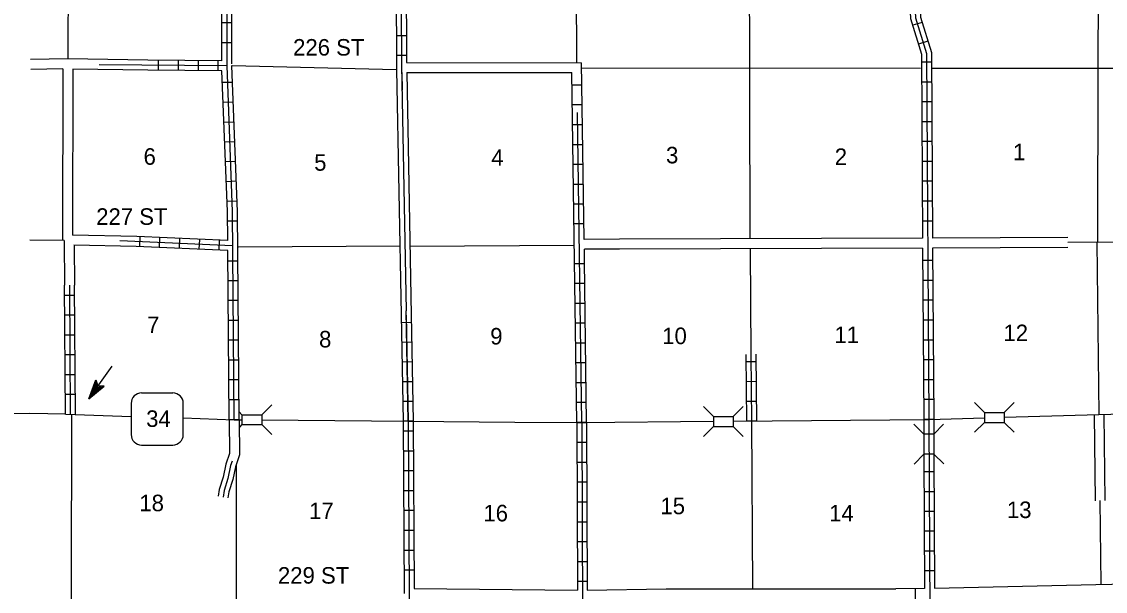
# Model space of a CAD drawing. Extents: x 1525239 to 1905682, y 15801625 to 16294365.
# Drawn here: x 1658358 to 1691121, y 16007370 to 16024594 of the extents above; entities that cross this region are included whole.
import ezdxf

# ---------------------------------------------------------------- set-up
doc = ezdxf.new("R2010")
doc.units = 0
for name, color, linetype in [('L10', 7, 'Continuous'), ('L11', 7, 'Continuous'), ('L13', 7, 'Continuous'), ('L14', 7, 'Continuous'), ('L18', 7, 'Continuous'), ('L2', 7, 'Continuous'), ('L28', 7, 'Continuous'), ('L3', 7, 'Continuous'), ('L30', 7, 'Continuous'), ('L50', 7, 'Continuous'), ('L8', 7, 'Continuous'), ('L9', 7, 'Continuous')]:
    doc.layers.add(name, color=color, linetype=linetype)

msp = doc.modelspace()

# ---------------------------------------------------------------- linework, layer by layer
at = {"layer": 'L10'}
for points in [[(1662173, 16023431), (1659757, 16023467)], [(1662170, 16023130), (1659906, 16023160)], [(1670222, 16007452), (1675158, 16007410)], [(1675459, 16007410), (1677840, 16007441)], [(1677840, 16007441), (1684783, 16007441)], [(1685955, 16007468), (1690839, 16007579)], [(1690839, 16007577), (1693258, 16007631)]]:
    msp.add_lwpolyline(points, dxfattribs=at)
at = {"layer": 'L11'}
for points in [[(1659606, 16023171), (1659590, 16017976)], [(1659906, 16023160), (1659890, 16018134)], [(1669691, 16023149), (1669833, 16015727)], [(1669989, 16023358), (1675283, 16023352)], [(1669999, 16023058), (1674987, 16023053)], [(1669999, 16023058), (1670134, 16015727)], [(1661839, 16018096), (1659890, 16018134)], [(1659647, 16017975), (1659657, 16016629)], [(1661820, 16017795), (1659931, 16017833)], [(1659947, 16017833), (1659958, 16016629)], [(1676429, 16018015), (1675364, 16018012)], [(1685591, 16018044), (1676429, 16018015)], [(1689983, 16018066), (1685892, 16018049)], [(1676430, 16017714), (1675375, 16017711)], [(1685596, 16017744), (1676430, 16017715)], [(1689984, 16017766), (1685897, 16017749)], [(1690780, 16012714), (1690810, 16010110)], [(1691080, 16012717), (1691110, 16010113)], [(1664630, 16012558), (1664643, 16011539)], [(1664931, 16012558), (1664944, 16011492)], [(1664643, 16011539), (1664529, 16011215), (1664446, 16010823), (1664333, 16010451), (1664299, 16010245)], [(1664944, 16011492), (1664818, 16011134), (1664737, 16010748), (1664626, 16010383), (1664595, 16010197)]]:
    msp.add_lwpolyline(points, dxfattribs=at)
at = {"layer": 'L13'}
for p, q in [((1664910, 16017785), (1669793, 16017812)), ((1670096, 16017811), (1675067, 16017833))]:
    msp.add_line(p, q, dxfattribs=at)
for points in [[(1680301, 16049444), (1680375, 16018028)], [(1675042, 16044212), (1675132, 16023352)], [(1690924, 16030193), (1690897, 16023192)], [(1664725, 16023266), (1669683, 16023150)], [(1675286, 16023202), (1685538, 16023192)], [(1685866, 16023192), (1688099, 16023192)], [(1688099, 16023192), (1693088, 16023192)], [(1690898, 16023192), (1690881, 16017919)], [(1692111, 16017924), (1689983, 16017916)], [(1690869, 16017919), (1690930, 16012716)], [(1680379, 16017728), (1680405, 16014534)], [(1680422, 16012516), (1680449, 16007457)], [(1664841, 16011199), (1664841, 16002320)], [(1690960, 16010112), (1690989, 16007581)]]:
    msp.add_lwpolyline(points, dxfattribs=at)
at = {"layer": 'L18'}
for p, q in [((1665618, 16012711), (1665918, 16013012)), ((1679276, 16012653), (1678976, 16012954)), ((1679873, 16012653), (1680174, 16012954)), ((1687466, 16012774), (1687165, 16013075)), ((1688067, 16012774), (1688363, 16013075)), ((1665016, 16012711), (1664931, 16012795)), ((1665016, 16012711), (1665016, 16012410)), ((1665016, 16012711), (1665618, 16012711)), ((1665618, 16012711), (1665618, 16012410)), ((1679276, 16012653), (1679276, 16012352)), ((1679276, 16012653), (1679873, 16012653)), ((1679873, 16012653), (1679873, 16012352)), ((1687466, 16012774), (1687466, 16012479)), ((1687466, 16012774), (1688067, 16012774)), ((1688067, 16012774), (1688067, 16012479)), ((1665016, 16012410), (1664942, 16012336)), ((1665016, 16012410), (1665618, 16012410)), ((1665618, 16012410), (1665918, 16012109)), ((1679276, 16012352), (1678976, 16012051)), ((1679276, 16012352), (1679873, 16012352)), ((1679873, 16012352), (1680174, 16012051)), ((1685633, 16012119), (1685332, 16012420)), ((1685934, 16012119), (1686230, 16012426)), ((1687466, 16012479), (1687165, 16012178)), ((1687466, 16012479), (1688067, 16012479)), ((1688067, 16012479), (1688363, 16012178)), ((1685934, 16012119), (1685633, 16012119)), ((1685633, 16012119), (1685639, 16011518)), ((1685934, 16012119), (1685940, 16011518)), ((1685639, 16011518), (1685338, 16011217)), ((1685940, 16011518), (1685639, 16011518)), ((1685940, 16011518), (1686241, 16011227))]:
    msp.add_line(p, q, dxfattribs=at)
at = {"layer": 'L2'}
for points in [[(1659789, 16033725), (1659757, 16023467)], [(1659862, 16012721), (1659841, 16002309)]]:
    msp.add_lwpolyline(points, dxfattribs=at)
at = {"layer": 'L28'}
for p, q in [((1660385, 16013186), (1661093, 16014179)), ((1660385, 16013186), (1660602, 16013762)), ((1660385, 16013186), (1660850, 16013577)), ((1660422, 16013271), (1660602, 16013719)), ((1660433, 16013234), (1660808, 16013561)), ((1660464, 16013308), (1660607, 16013704)), ((1660464, 16013292), (1660792, 16013566)), ((1660501, 16013376), (1660623, 16013667)), ((1660517, 16013350), (1660749, 16013561)), ((1660544, 16013418), (1660639, 16013645)), ((1660565, 16013408), (1660718, 16013561)), ((1660602, 16013762), (1660665, 16013582)), ((1660602, 16013519), (1660649, 16013624)), ((1660607, 16013487), (1660681, 16013566)), ((1660618, 16013545), (1660649, 16013593)), ((1660649, 16013550), (1660681, 16013566)), ((1660850, 16013577), (1660665, 16013582)), ((1660544, 16013403), (1660633, 16013535)), ((1660565, 16013445), (1660633, 16013535))]:
    msp.add_line(p, q, dxfattribs=at)
at = {"layer": 'L3'}
for p, q in [((1662930, 16013366), (1661985, 16013366)), ((1661668, 16013049), (1661668, 16012109)), ((1663242, 16012109), (1663242, 16013049)), ((1661985, 16011792), (1662930, 16011792))]:
    msp.add_line(p, q, dxfattribs=at)
for points in [[(1688073, 16012637), (1695924, 16012853), (1706098, 16013049)], [(1659694, 16012727), (1661668, 16012658)], [(1663242, 16012611), (1664783, 16012558), (1665016, 16012558)], [(1679873, 16012516), (1685781, 16012568), (1687476, 16012616)], [(1665607, 16012552), (1670042, 16012516), (1673273, 16012484), (1675290, 16012479), (1679276, 16012510)]]:
    msp.add_lwpolyline(points, dxfattribs=at)
for centre, start, end in [((1661983, 16013054), 90.0011, 180.0011), ((1662928, 16013054), 0.0011, 90.0011), ((1661983, 16012109), 180.0011, 270.0011), ((1662928, 16012109), 270.0011, 0.0011)]:
    msp.add_arc(centre, 315, start, end, dxfattribs=at)
at = {"layer": 'L50'}
for points in [[(1659757, 16023466), (1658627, 16023450)], [(1659606, 16023171), (1658632, 16023150)], [(1659641, 16017975), (1658606, 16017986)], [(1658606, 16012743), (1656489, 16012732)], [(1659694, 16012727), (1658606, 16012743)]]:
    msp.add_lwpolyline(points, dxfattribs=at)
at = {"layer": 'L8'}
for p, q in [((1664715, 16024559), (1664414, 16024559)), ((1685581, 16024570), (1685301, 16024485)), ((1669683, 16024174), (1669984, 16024174)), ((1664715, 16023957), (1664414, 16023957)), ((1685755, 16024000), (1685475, 16023910)), ((1662497, 16023128), (1662497, 16023424)), ((1663099, 16023128), (1663099, 16023424)), ((1663701, 16023118), (1663701, 16023419)), ((1664298, 16023107), (1664298, 16023408)), ((1669688, 16023577), (1669989, 16023577)), ((1685866, 16023366), (1685565, 16023366)), ((1664730, 16022759), (1664435, 16022754)), ((1685876, 16022769), (1685575, 16022769)), ((1675294, 16022676), (1674992, 16022676)), ((1664757, 16022162), (1664456, 16022152)), ((1675303, 16022076), (1675002, 16022076)), ((1685876, 16022167), (1685575, 16022167)), ((1664783, 16021560), (1664482, 16021550)), ((1675312, 16021476), (1675011, 16021476)), ((1685876, 16021566), (1685575, 16021566)), ((1664799, 16020958), (1664498, 16020953)), ((1675322, 16020874), (1675026, 16020874)), ((1685882, 16020969), (1685581, 16020969)), ((1664826, 16020367), (1664525, 16020351)), ((1675332, 16020277), (1675031, 16020277)), ((1685882, 16020367), (1685581, 16020367)), ((1664852, 16019770), (1664551, 16019749)), ((1675343, 16019675), (1675042, 16019675)), ((1685892, 16019770), (1685591, 16019770)), ((1664873, 16019168), (1664572, 16019153)), ((1685892, 16019168), (1685591, 16019168)), ((1675348, 16019079), (1675047, 16019079)), ((1664884, 16018561), (1664583, 16018561)), ((1675359, 16018477), (1675058, 16018477)), ((1685890, 16018566), (1685596, 16018566)), ((1661927, 16017796), (1661943, 16018091)), ((1662524, 16017769), (1662539, 16018070)), ((1663125, 16017732), (1663141, 16018033)), ((1663722, 16017711), (1663743, 16018012)), ((1664324, 16017685), (1664335, 16017986)), ((1664889, 16017357), (1664593, 16017357)), ((1675380, 16017276), (1675084, 16017276)), ((1685900, 16017368), (1685607, 16017368)), ((1664899, 16016761), (1664598, 16016761)), ((1675380, 16016676), (1675084, 16016676)), ((1685908, 16016766), (1685607, 16016766)), ((1659958, 16016317), (1659657, 16016317)), ((1685908, 16016169), (1685607, 16016169)), ((1664910, 16016159), (1664609, 16016159)), ((1675391, 16016074), (1675090, 16016074)), ((1659968, 16015720), (1659667, 16015720)), ((1664910, 16015562), (1664609, 16015562)), ((1685913, 16015567), (1685618, 16015567)), ((1670138, 16015497), (1669839, 16015491)), ((1675401, 16015478), (1675100, 16015478)), ((1659968, 16015119), (1659667, 16015119)), ((1664915, 16014960), (1664614, 16014960)), ((1670149, 16014900), (1669850, 16014895)), ((1675406, 16014876), (1675105, 16014876)), ((1685913, 16014965), (1685618, 16014965)), ((1659973, 16014517), (1659672, 16014517)), ((1664915, 16014358), (1664614, 16014358)), ((1670160, 16014304), (1669861, 16014298)), ((1675417, 16014274), (1675116, 16014274)), ((1680557, 16014307), (1680258, 16014304)), ((1685924, 16014369), (1685623, 16014369)), ((1659973, 16013920), (1659672, 16013920)), ((1664926, 16013762), (1664625, 16013762)), ((1670171, 16013707), (1669872, 16013702)), ((1675422, 16013677), (1675127, 16013677)), ((1680561, 16013710), (1680263, 16013707)), ((1685924, 16013767), (1685623, 16013767)), ((1659984, 16013318), (1659683, 16013318)), ((1664926, 16013160), (1664625, 16013160)), ((1670182, 16013111), (1669883, 16013105)), ((1675433, 16013075), (1675132, 16013075)), ((1680566, 16013113), (1680268, 16013111)), ((1685934, 16013170), (1685633, 16013170)), ((1685934, 16012568), (1685633, 16012568)), ((1664931, 16012558), (1664630, 16012558)), ((1670190, 16012516), (1669889, 16012516)), ((1670193, 16012514), (1669894, 16012509)), ((1675438, 16012479), (1675142, 16012479)), ((1675142, 16012479), (1675438, 16012479)), ((1680571, 16012517), (1680273, 16012514)), ((1670190, 16012209), (1669889, 16012209)), ((1670200, 16011607), (1669899, 16011607)), ((1675142, 16011877), (1675438, 16011877)), ((1675148, 16011275), (1675449, 16011275)), ((1670200, 16011011), (1669899, 16011011)), ((1685940, 16010984), (1685639, 16010984)), ((1675148, 16010678), (1675449, 16010678)), ((1670206, 16010409), (1669910, 16010409)), ((1685940, 16010382), (1685639, 16010382)), ((1675148, 16010076), (1675449, 16010076)), ((1670206, 16009812), (1669910, 16009812)), ((1685950, 16009786), (1685649, 16009786)), ((1675148, 16009474), (1675449, 16009474)), ((1670216, 16009210), (1669915, 16009210)), ((1685950, 16009184), (1685649, 16009184)), ((1675158, 16008878), (1675459, 16008878)), ((1670216, 16008608), (1669915, 16008608)), ((1685955, 16008587), (1685655, 16008587)), ((1670216, 16008012), (1669915, 16008012)), ((1675158, 16008276), (1675459, 16008276)), ((1685955, 16007985), (1685655, 16007985)), ((1675158, 16007674), (1675459, 16007674)), ((1685383, 16007142), (1685383, 16007441))]:
    msp.add_line(p, q, dxfattribs=at)
for points in [[(1664783, 16012558), (1664730, 16018852), (1664567, 16023260), (1664567, 16028540), (1664540, 16033836), (1664572, 16037849)], [(1664414, 16023408), (1664414, 16028540), (1664393, 16033683)], [(1685559, 16030716), (1685538, 16028709), (1685359, 16028525), (1685063, 16027944), (1685232, 16024686), (1685565, 16023609), (1685591, 16018044)], [(1685707, 16030716), (1685691, 16028651), (1685480, 16028435), (1685216, 16027912), (1685380, 16024707), (1685718, 16023635), (1685781, 16012568)], [(1685855, 16030568), (1685839, 16028593), (1685607, 16028345), (1685364, 16027875), (1685533, 16024734), (1685866, 16023662), (1685892, 16018049)], [(1664715, 16028694), (1669968, 16028678), (1669989, 16023358)], [(1664567, 16028540), (1669815, 16028525), (1669841, 16023276)], [(1664715, 16028393), (1669667, 16028377), (1669689, 16023149)], [(1664715, 16023318), (1664715, 16028393)], [(1664414, 16023408), (1662173, 16023431)], [(1664567, 16023260), (1660702, 16023292)], [(1664414, 16023107), (1662170, 16023130)], [(1664593, 16017975), (1664583, 16018852), (1664414, 16023107)], [(1664931, 16012558), (1664884, 16018852), (1664715, 16023260), (1664715, 16023266)], [(1669849, 16023055), (1669859, 16022525)], [(1675074, 16017368), (1674987, 16023053)], [(1675364, 16018012), (1675283, 16023352)], [(1675290, 16012479), (1675158, 16021851)], [(1664730, 16017817), (1661330, 16017970)], [(1664593, 16017975), (1661839, 16018096)], [(1664593, 16017674), (1661820, 16017795)], [(1664630, 16012558), (1664593, 16017674)], [(1675375, 16017368), (1675375, 16017711)], [(1685596, 16017744), (1685633, 16012568)], [(1685897, 16017749), (1685934, 16012568)], [(1675142, 16012479), (1675074, 16017368)], [(1675438, 16012479), (1675375, 16017368)], [(1659683, 16012716), (1659657, 16016629)], [(1659831, 16012716), (1659810, 16016629)], [(1659984, 16012716), (1659958, 16016629)], [(1670042, 16012516), (1669984, 16015852)], [(1669833, 16015727), (1669895, 16012517)], [(1669984, 16015724), (1670043, 16012511)], [(1670134, 16015727), (1670193, 16012514)], [(1680256, 16014533), (1680272, 16012514)], [(1680405, 16014534), (1680422, 16012516)], [(1680555, 16014536), (1680572, 16012517)], [(1685633, 16012568), (1685633, 16012104)], [(1685781, 16012568), (1685866, 15996844), (1685855, 15986385)], [(1685934, 16012568), (1685934, 16012109)], [(1669889, 16012516), (1669926, 16007309)], [(1670042, 16012516), (1670105, 16002093), (1670100, 15999009)], [(1670190, 16012516), (1670222, 16007452)], [(1675142, 16012479), (1675158, 16007410)], [(1675290, 16012479), (1675348, 15998011), (1675464, 15997853), (1675940, 15997642), (1676093, 15997525), (1676056, 15997108), (1676209, 15996902), (1676858, 15996865), (1685866, 15996844)], [(1675438, 16012479), (1675459, 16007410)], [(1664719, 16011304), (1664674, 16011174), (1664674, 16011174), (1664591, 16010785), (1664480, 16010417), (1664447, 16010221)], [(1685639, 16011502), (1685655, 16007452)], [(1685940, 16011507), (1685955, 16007468)], [(1685655, 16007452), (1684783, 16007441)]]:
    msp.add_lwpolyline(points, dxfattribs=at)
at = {"layer": 'L9'}
msp.add_lwpolyline([(1669841, 16023276), (1669984, 16015852)], dxfattribs=at)

# ---------------------------------------------------------------- texts
at = {"layer": 'L14'}
for s, p in [('6', (1662043, 16020267)), ('3', (1677840, 16020309)), ('2', (1682941, 16020261)), ('1', (1688331, 16020404)), ('5', (1667201, 16020087)), ('4', (1672555, 16020235)), ('7', (1662149, 16015177)), ('8', (1667349, 16014744)), ('9', (1672524, 16014833)), ('10', (1677724, 16014844)), ('11', (1682930, 16014876)), ('12', (1688041, 16014934)), ('18', (1661916, 16009791)), ('17', (1667048, 16009553)), ('16', (1672318, 16009485)), ('15', (1677671, 16009701)), ('14', (1682772, 16009485)), ('13', (1688147, 16009585))]:
    msp.add_text(s, height=500, rotation=360, dxfattribs=at).set_placement(p)
at = {"layer": 'L3'}
msp.add_text('34', height=500, rotation=360, dxfattribs=at).set_placement((1662122, 16012341))
at = {"layer": 'L30'}
for s, p in [('226 ST', (1666564, 16023568)), ('227 ST', (1660611, 16018451)), ('229 ST', (1666106, 16007602))]:
    msp.add_text(s, height=500, rotation=360, dxfattribs=at).set_placement(p)

doc.saveas('drawing.dxf')
